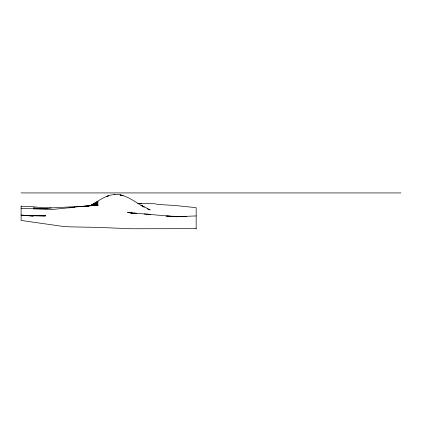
<?xml version="1.0" encoding="UTF-8"?>
<svg xmlns="http://www.w3.org/2000/svg" width="422" height="422" viewBox="0 0 422 422"><rect width="100%" height="100%" fill="white"/><g stroke="black" fill="none" stroke-linecap="round" stroke-linejoin="round"><path stroke-width="0.63" d="M90.424 205.714C98.031 201.204 105.716 195.006 114.937 194.489L114.204 194.558C125.54 193.677 134.903 202.027 144.187 207.149L141.038 205.103L150.2 209.966L147.231 208.806M92.07 204.844L98.11 201.405L89.875 205.82M90.498 205.651L98.11 202.607L89.912 205.815L98.11 203.895L90.582 205.736M69.424 207.846L80.544 206.39L89.327 206.036L81.172 206.638M91.21 205.714L98.11 204.876L89.327 205.714L98.11 205.709L89.327 205.662L81.172 206.606M74.694 207.207L51.278 209.565L21.1 208.315M51.278 207.904L34.541 208.742L88.699 205.973M138.02 203.578L147.231 203.293L156.061 203.91M196.161 215.937L176.549 216.681L186.355 216.692L166.795 216.059M33.264 215.7L45.423 215.405L26.222 215.684L45.423 215.958L21.1 215.304L23.02 215.42M45.423 208.341L33.264 208.299L41.583 208.674M196.161 228.671L131.047 228.756L98.11 227.389L70.3 226.862A187.067 187.067 0 0 1 61.522 226.208L21.1 220.437L21.1 206.073M21.1 192.923L400.9 192.923M21.1 206.2L32.251 206.674L47.86 208.246M156.551 204.343L175.088 205.509L196.161 207.661L196.161 229.072M166.141 216.038L170.694 216.243M26.222 215.61L33.264 216.027L21.1 215.014M42.865 208.674L33.264 208.035L40.945 208.658M170.694 216.233L176.549 216.802L127.766 212.477L134.402 213.516L127.766 212.197L132.592 213.358M144.187 213.959L150.2 214.439L147.231 214.181M108.354 195.834L106.887 196.415L108.354 195.861M141.038 203.488L138.02 203.647L141.038 203.488M121.573 195.222L120.08 194.938L123.082 195.724L121.573 195.222M136.211 213.743L134.402 213.031L136.211 213.754"/></g></svg>
